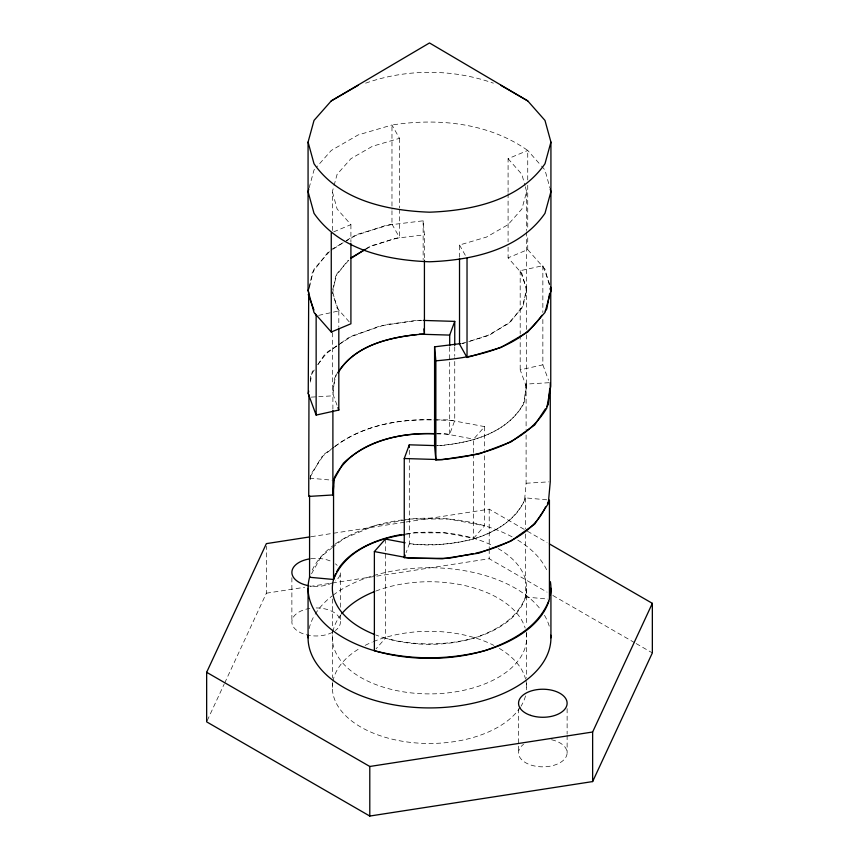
<?xml version="1.0" encoding="UTF-8"?>
<svg xmlns="http://www.w3.org/2000/svg" width="859" height="859" viewBox="0 0 859 859"><rect width="100%" height="100%" fill="white"/><g stroke="black" fill="none" stroke-linecap="round" stroke-linejoin="round"><path stroke-width="0.64" stroke-dasharray="4.29 3.22" d="M310.26 380.537L310.733 375.383L314.308 369.993M310.26 479.676L310.733 474.522L324.337 454.046L334.119 447.077M332.895 409.217L332.895 395.816L334.484 378.293L337.383 373.923M548.987 382.706L526.105 384.091L524.516 401.615C509.022 432.882 471.698 442.557 439.658 445.735L437.016 445.649M526.105 435.008L526.105 483.241L524.516 500.765C503.32 541.084 450.105 547.119 409.303 543.962L406.092 552.691M309.412 288.066L312.214 272.668L327.666 252.632L332.089 249.797M310.346 382.072L312.214 371.807L314.652 368.651M332.497 293.746L335.665 276.297L348.035 260.266M337.007 405.147L332.497 392.896L335.665 375.437L337.211 373.44M549.878 284.758L542.856 265.689L520.189 270.714L526.503 287.872L523.335 305.332L510.965 321.352L490.629 334.398L468.069 341.914M526.503 334.774L526.503 387.022L523.335 404.471C505.768 434.031 469.347 443.448 437.167 445.649M309.122 187.842L314.018 170.007L315.747 168.053M332.358 230.523L332.358 191.664L333.721 186.714M334.054 185.48L337.115 174.334L350.912 158.7L372.398 146.298L399.478 138.331L391.972 124.995L358.128 134.949L331.263 150.465L316.606 167.076M309.122 286.992L314.018 269.146L329.545 251.558M332.701 289.569L337.115 273.484L349.183 259.805M525.279 186.714L526.642 191.664L521.885 208.995L508.088 224.628L486.602 237.041L459.522 245.008L459.522 257.066M526.642 231.866L526.642 290.814L521.885 308.145L508.088 323.779L486.602 336.18L468.134 341.614M436.501 433.838L449.697 434.246L454.744 420.523L454.744 357.559M207.212 720.647L224.113 684.236M224.682 683.023L266.365 593.204L266.365 546.313M310.217 476.97L321.309 457.278L333.485 447.593M311.527 573.801L321.309 556.417L331.456 548.353M546.764 499.82L525.45 497.876C517.139 520.275 494.956 531.828 473.599 539.076C451.673 544.037 428.727 547.204 406.425 543.017M525.45 534.051L525.45 597.016C517.139 619.414 494.956 630.968 473.599 638.216C444.694 645.785 414.306 645.785 385.401 638.216L376.07 648.792M317.894 364.603L324.337 354.907L339.552 344.051M317.905 364.431L327.666 351.771L337.608 345.393M473.599 452.532L473.599 439.132L484.626 426.633L448.495 419.858L434.085 419.858M406.425 534.33L414.306 532.848L444.694 532.848L473.599 538.271L484.626 525.783L484.626 450.75M334.505 446.787C361.918 425.581 398.705 419.009 432.775 419.858M332.476 547.548L343.643 538.668L374.374 525.783L410.505 519.008L448.495 519.008L484.626 525.783M340.647 343.278L348.249 337.855L380.108 325.915L416.808 320.235L422.037 320.396M335.214 446.304C362.562 425.634 398.791 418.87 432.507 419.858M333.185 249.089L345.35 241.293M346.456 240.584L353.081 236.332L385.981 225.359L423.143 220.806L424.421 234.808L424.421 260.256M366.106 248.67L368.371 247.231L394.689 238.448L424.421 234.808M338.714 344.684L353.081 335.472L385.981 324.509L421.823 320.106M331.263 249.604L343.579 242.496M344.695 241.851L358.128 234.099L391.972 224.135L391.972 210.745M365.612 249.357L372.398 245.438L399.478 237.471L399.478 209.338M333.721 231.844L350.912 224.628L337.115 208.995L332.358 191.664M508.088 192.201L508.088 158.7L527.737 150.465L540.676 165.121M526.642 290.814L521.885 273.484L508.088 257.85L527.737 249.604L527.737 234.872M365.655 83.162C406.543 68.709 452.457 68.709 493.345 83.162M461.981 343.428L466.899 341.979M318.657 315.371L338.811 310.915L332.948 294.97M526.503 387.022L520.189 369.853L542.856 364.828L542.856 317.937M311.194 536.692L404.814 522.208M406.135 522.004L489.211 509.162L526.234 530.529M266.365 593.204L304.601 587.288M309.874 586.472L330.973 583.207M332.293 583.003L489.211 558.726L547.065 592.13M461.723 343.493L464.311 343.171M311.28 397.126L332.895 395.816M526.105 483.241L548.987 481.845M436.769 433.709L444.694 433.709L473.599 439.132M433.816 419.89L454.744 420.523M309.573 478.13L332.218 480.202M525.45 597.016L548.096 599.088M527.394 531.206L547.065 542.555M552.842 595.47L634.994 642.897M636.154 643.563L652.346 652.915M541.535 166.098L544.982 170.007L549.878 187.842M508.088 158.7L521.885 174.334L524.946 185.48M527.737 249.604L544.982 269.146L549.878 286.992M349.183 321.824L337.115 308.145L332.701 292.049M459.522 245.008L465.771 256.122M391.972 224.135L399.478 237.471M542.856 364.828L548.568 380.322M567.123 708.611L567.123 734.069M567.123 735.411L567.123 752.828M542.856 265.689L542.856 312.579M527.737 179.939L527.737 150.465C488.61 122.805 438.294 117.823 391.972 124.995L391.972 209.403M527.737 185.297L527.737 229.503M526.642 191.664L526.642 230.523M526.642 588.243L526.642 625.76M526.642 632.46L526.642 678.009M526.642 683.367L526.642 687.393M526.503 287.872L526.503 329.405M526.105 384.091L526.105 429.65M525.45 497.876L525.45 528.693M520.189 270.714L520.189 333.679M520.189 335.021L520.189 369.853M518.557 708.611L518.557 752.828M508.088 193.533L508.088 241.766M508.088 247.124L508.088 257.85M489.211 509.162L489.211 548.01M489.211 549.352L489.211 558.726M484.626 426.633L484.626 449.418M473.599 453.863L473.599 538.271M454.744 346.843L454.744 356.217M449.697 347.154L449.697 434.246M423.143 220.806L423.143 259.654M409.303 450.17L409.303 456.87M409.303 458.212L409.303 543.962M399.478 138.331L399.478 207.996M385.401 539.076L385.401 638.216M350.912 224.628L350.912 242.045M340.443 607.216L340.443 572.384A24.288 14.023 0 0 1 335.429 580.92M340.443 615.259L340.443 621.959M338.811 310.915L338.811 326.989M332.497 332.605L332.497 392.896M332.358 598.959L332.358 628.434M332.358 629.776L332.358 678.009M332.358 683.367L332.358 687.393M291.877 577.742L291.877 621.959M309.111 628.67A121.43 70.105 0 0 1 314.512 615.302M315.167 614.217A121.43 70.105 0 0 1 332.1 595.963M333.163 595.137A121.43 70.105 0 0 1 372.387 575.949M373.601 575.584A121.43 70.105 0 0 1 540.902 609.922M544.488 615.302A121.43 70.105 0 0 1 549.889 628.67M526.277 632.943A97.142 56.082 0 0 1 429.5 693.9A97.142 56.082 0 0 1 332.723 632.943M332.938 631.719A97.142 56.082 0 0 1 340.926 614.786M375.866 591.056A97.142 56.082 0 0 1 525.16 628.069M312.214 570.097A121.43 70.105 0 0 1 334.258 544.756M335.364 543.962A121.43 70.105 0 0 1 513.21 537.466M517.805 540.128A121.43 70.105 0 0 1 546.786 570.097M498.188 548.59A97.142 56.082 0 0 1 504.716 623.731A97.142 56.082 0 0 1 375.866 635.005M405.641 533.879A97.142 56.082 0 0 1 492.722 545.669M316.166 607.936A24.288 14.023 0 0 1 337.941 615.753A24.288 14.023 0 0 1 335.429 630.495M332.422 632.374A24.288 14.023 0 0 1 294.82 628.648A24.288 14.023 0 0 1 309.874 608.408M551.532 739.739A24.288 14.023 0 0 1 564.567 759.077A24.288 14.023 0 0 1 529.971 764.714A24.288 14.023 0 0 1 523.571 744.291M525.805 680.07A97.142 56.082 0 0 1 526.546 689.82M525.504 695.93A97.142 56.082 0 0 1 521.016 706.205M520.339 707.268A97.142 56.082 0 0 1 407.853 742.069A97.142 56.082 0 0 1 332.723 682.518M332.938 681.294A97.142 56.082 0 0 1 359.631 648.427M365.15 645.377A97.142 56.082 0 0 1 372.172 642.113M373.386 641.609A97.142 56.082 0 0 1 493.85 645.377M499.369 648.427A97.142 56.082 0 0 1 525.504 678.846M332.422 582.799A24.288 14.023 0 0 1 309.874 585.924M311.108 558.672A24.288 14.023 0 0 1 331.445 561.485M335.429 563.848A24.288 14.023 0 0 1 337.19 565.372"/><path stroke-width="1.29" d="M308.972 394.711L308.735 496.427L332.895 494.967L334.484 477.443C352.877 441.913 398.393 432.345 435.18 433.806M549.674 389.073L548.267 404.535L546.839 406.683M338.811 328.331L338.811 410.054L316.144 415.08L308.241 393.626L308.703 291.91M308.241 393.626L308.703 391.06M549.588 293.563L546.786 308.961L545.164 311.065M550.297 289.708L550.759 287.142L550.759 386.282L546.786 408.1C524.205 446.154 477.024 457.16 435.857 459.962L434.579 445.961L434.579 346.821L460.435 343.643M350.912 243.387L350.912 323.779L331.263 332.014L314.018 312.472L308.07 290.814L308.07 142.089L314.018 120.432L331.263 100.89L429.5 42.95L527.737 100.89L544.982 120.432L550.93 142.089L550.93 290.814L544.982 312.472L527.737 332.014L500.872 347.53L467.028 357.484L459.522 344.148L459.522 258.409M308.778 189.12L308.07 191.664L314.018 213.333C339.616 250.184 387.302 260.223 429.5 261.77C471.698 260.223 519.384 250.184 544.982 213.333L550.93 191.664L550.222 189.12M308.07 290.814L308.778 288.259M550.93 142.089L544.982 163.758C519.384 200.609 471.698 210.648 429.5 212.194C387.302 210.648 339.616 200.609 314.018 163.758L308.07 142.089M550.265 382.631L550.265 481.77L548.267 503.675L534.663 524.151L510.751 541.202L478.892 553.142L442.192 558.822L404.256 557.674L404.256 458.523L409.303 444.812L435.696 445.617M449.697 345.812L449.697 335.096L454.744 321.384L423.347 320.428M404.256 557.674L405.169 555.182M549.373 543.897L652.346 603.34L652.346 652.915L592.635 781.572L369.789 816.05L206.654 721.861L206.654 672.296L266.365 543.629L309.874 536.896M592.635 781.572L592.635 732.008L652.346 603.34M333.55 480.331L342.322 464.751M309.573 495.546L309.573 577.28L333.55 579.471C344.921 550.941 376.671 538.464 405.104 534.577M545.519 507.025C533.439 533.74 502.579 546.99 475.596 553.26M547.473 503.546L549.427 500.067L549.427 599.217C539.044 627.21 511.32 641.652 484.626 650.714C448.484 660.174 410.516 660.174 374.374 650.714L374.374 551.564L385.401 539.076L405.104 542.77M338.113 372.838C353.822 345.866 387.871 337.888 416.798 334.57M545.411 408.841L534.663 425.012L510.751 442.052L478.892 454.003L442.192 459.672L404.256 458.523M337.984 372.43C356.195 343.858 392.896 336.395 424.421 333.947L424.421 260.256M541.911 315.285C519.083 349.334 473.953 357.569 435.857 360.823L435.857 459.962M342.945 463.635C367.244 440.119 402.495 432.206 435.449 433.709M351.417 258.097L364.978 249.4M331.263 100.89L358.128 85.374M350.912 257.85L365.612 249.357M473.008 553.744L448.495 558.339L410.505 558.339L374.374 551.564M206.654 672.296L369.789 766.475L592.635 732.008M419.342 334.183L449.697 335.096M500.872 85.374L527.737 100.89M308.241 294.476L313.943 309.97M315.264 313.546L316.144 315.929L316.144 415.08M337.909 407.606L338.811 410.054M550.222 288.259L550.93 290.814M434.579 346.821L435.857 360.823M423.949 328.857L424.421 333.947M550.93 588.243L550.93 637.818M467.028 258.344L467.028 357.484M454.744 321.384L454.744 345.501M409.303 444.812L409.303 447.496M369.789 766.475L369.789 816.05M333.55 485.689L333.55 579.471M332.895 410.559L332.895 494.967M331.263 232.875L331.263 332.014M308.07 588.243L308.07 637.818M550.844 635.209A121.43 70.105 0 0 1 429.5 707.923A121.43 70.105 0 0 1 308.156 635.209M341.753 613.766A97.142 56.082 0 0 1 374.621 591.54M550.394 581.715A121.43 70.105 0 0 1 550.394 594.772M548.804 601.3A121.43 70.105 0 0 1 408.014 657.242A121.43 70.105 0 0 1 309.798 576.486M374.621 634.522A97.142 56.082 0 0 1 335.665 573.726M336.749 571.579A97.142 56.082 0 0 1 401.658 534.513M308.66 585.72A24.288 14.023 0 0 1 291.888 572.019A24.288 14.023 0 0 1 309.874 558.844M530.69 715.397A24.288 14.023 0 0 0 567.123 703.253A24.288 14.023 0 0 0 530.69 691.108A24.288 14.023 0 0 0 530.69 715.397"/></g></svg>
